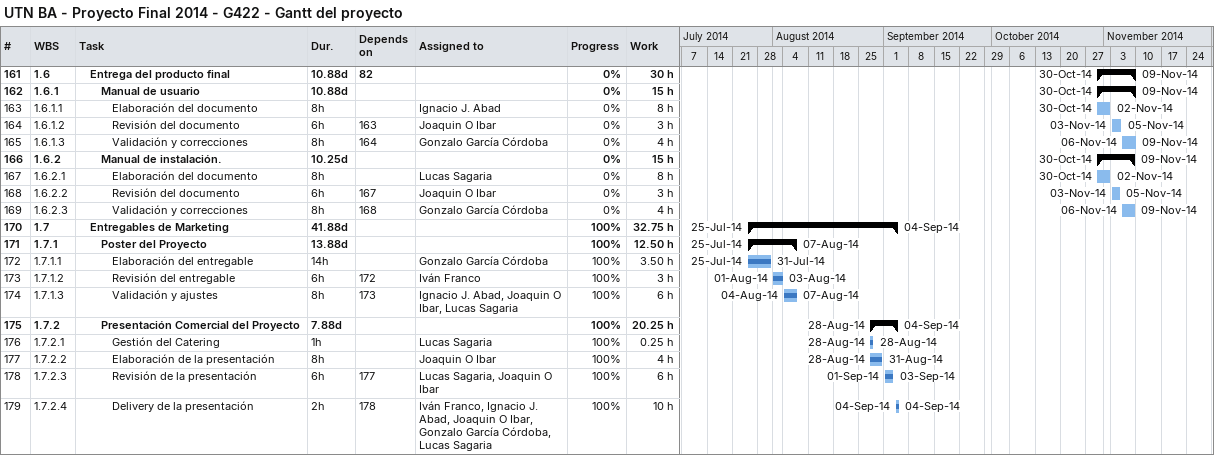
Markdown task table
UTN BA - Proyecto Final 2014 - G422 - Gantt del proyecto

| ID | WBS | Task | Duration | Start | Finish | Predecessors | Resources | % complete | Work (h) |
|---|---|---|---|---|---|---|---|---|---|
| 161 | 1.6 | **Entrega del producto final** | 10.88d | 2014-10-30 | 2014-11-09 | 82 |  | 0 | 30 |
| 162 | 1.6.1 | **Manual de usuario** | 10.88d | 2014-10-30 | 2014-11-09 |  |  | 0 | 15 |
| 163 | 1.6.1.1 | Elaboración del documento | 8h | 2014-10-30 | 2014-11-02 |  | Ignacio J. Abad | 0 | 8 |
| 164 | 1.6.1.2 | Revisión del documento | 6h | 2014-11-03 | 2014-11-05 | 163 | Joaquin O Ibar | 0 | 3 |
| 165 | 1.6.1.3 | Validación y correcciones | 8h | 2014-11-06 | 2014-11-09 | 164 | Gonzalo García Córdoba | 0 | 4 |
| 166 | 1.6.2 | **Manual de instalación.** | 10.25d | 2014-10-30 | 2014-11-09 |  |  | 0 | 15 |
| 167 | 1.6.2.1 | Elaboración del documento | 8h | 2014-10-30 | 2014-11-02 |  | Lucas Sagaria | 0 | 8 |
| 168 | 1.6.2.2 | Revisión del documento | 6h | 2014-11-03 | 2014-11-05 | 167 | Joaquin O Ibar | 0 | 3 |
| 169 | 1.6.2.3 | Validación y correcciones | 8h | 2014-11-06 | 2014-11-09 | 168 | Gonzalo García Córdoba | 0 | 4 |
| 170 | 1.7 | **Entregables de Marketing** | 41.88d | 2014-07-25 | 2014-09-04 |  |  | 100 | 32.75 |
| 171 | 1.7.1 | **Poster del Proyecto** | 13.88d | 2014-07-25 | 2014-08-07 |  |  | 100 | 12.50 |
| 172 | 1.7.1.1 | Elaboración del entregable | 14h | 2014-07-25 | 2014-07-31 |  | Gonzalo García Córdoba | 100 | 3.50 |
| 173 | 1.7.1.2 | Revisión del entregable | 6h | 2014-08-01 | 2014-08-03 | 172 | Iván Franco | 100 | 3 |
| 174 | 1.7.1.3 | Validación y ajustes | 8h | 2014-08-04 | 2014-08-07 | 173 | Ignacio J. Abad, Joaquin O Ibar, Lucas Sagaria | 100 | 6 |
| 175 | 1.7.2 | **Presentación Comercial del Proyecto** | 7.88d | 2014-08-28 | 2014-09-04 |  |  | 100 | 20.25 |
| 176 | 1.7.2.1 | Gestión del Catering | 1h | 2014-08-28 | 2014-08-28 |  | Lucas Sagaria | 100 | 0.25 |
| 177 | 1.7.2.2 | Elaboración de la presentación | 8h | 2014-08-28 | 2014-08-31 |  | Joaquin O Ibar | 100 | 4 |
| 178 | 1.7.2.3 | Revisión de la presentación | 6h | 2014-09-01 | 2014-09-03 | 177 | Lucas Sagaria, Joaquin O Ibar | 100 | 6 |
| 179 | 1.7.2.4 | Delivery de la presentación | 2h | 2014-09-04 | 2014-09-04 | 178 | Iván Franco, Ignacio J. Abad, Joaquin O Ibar, Gonzalo García Córdoba, Lucas Sagaria | 100 | 10 |
